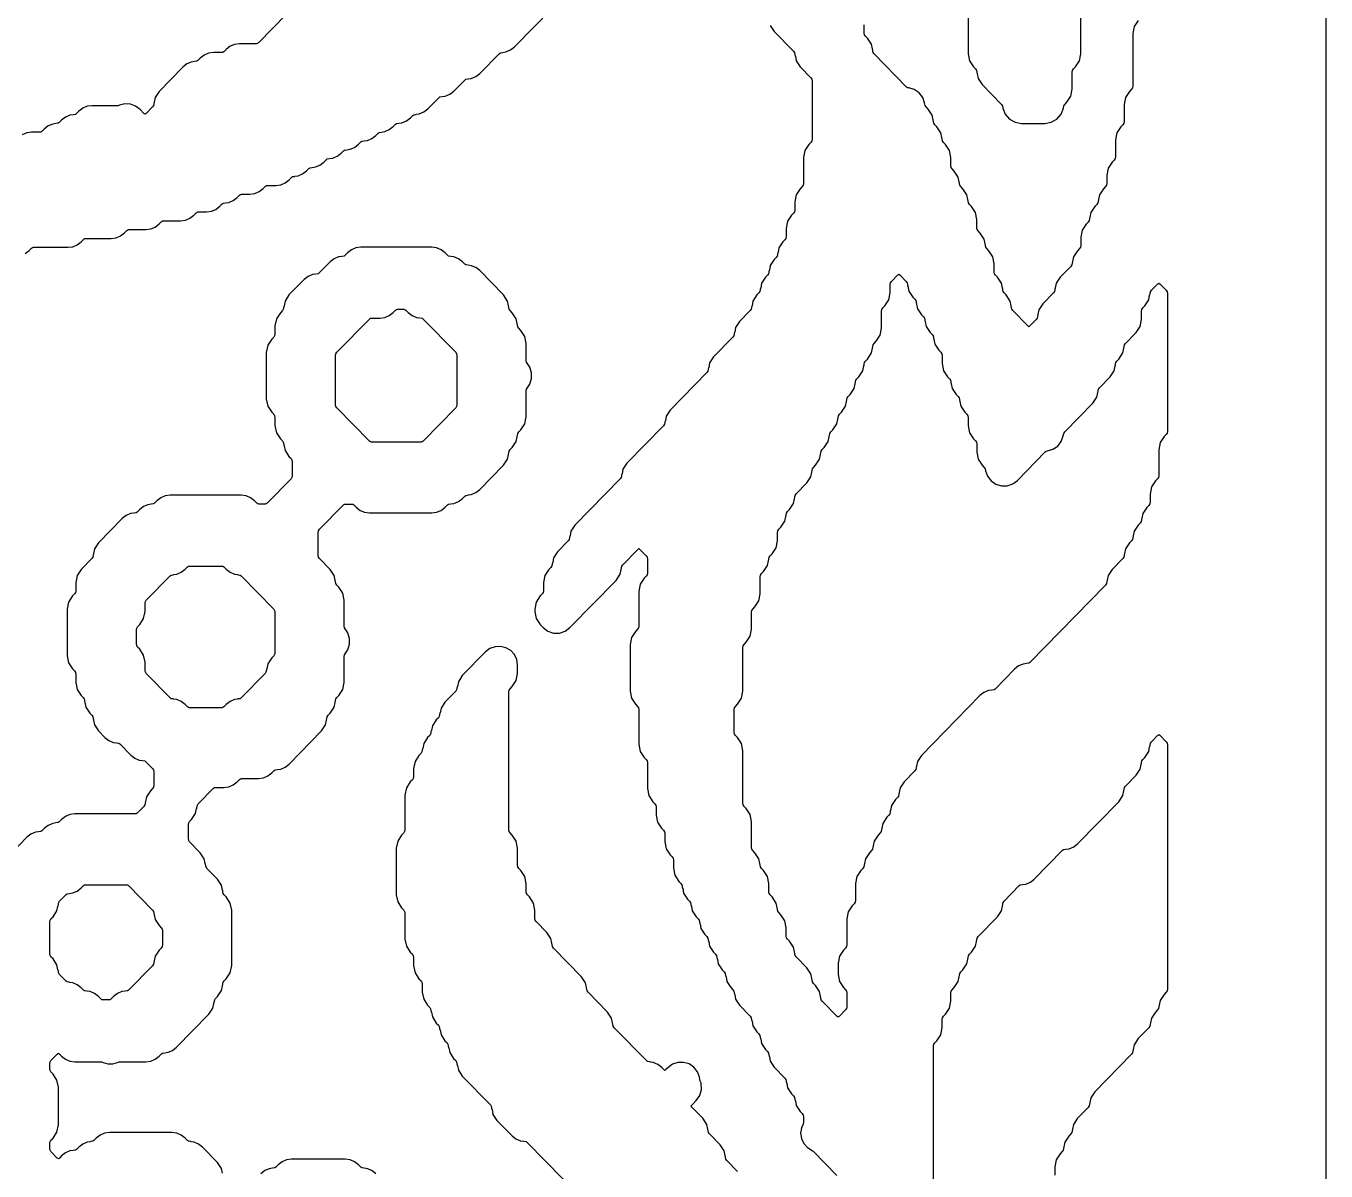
# Model space of a CAD drawing. Header units: millimetres. Extents: x 0 to 63, y 0 to 126.
# Drawn here: x 28.57 to 63.27, y 32.44 to 63 of the extents above; entities that cross this region are included whole.
import ezdxf

# ---------------------------------------------------------------- set-up
doc = ezdxf.new("R2010")
doc.units = ezdxf.units.MM
doc.layers.add('CUT', color=1, linetype='Continuous')

msp = doc.modelspace()

# ---------------------------------------------------------------- linework, layer by layer
at = {"layer": 'CUT'}
for points in [[(50.134, 0), (50.134, 3), (63.2679, 3), (63.2679, 123), (50.134, 123), (50.134, 126), (42.134, 126), (42.134, 123), (21.134, 123), (21.134, 126), (13.134, 126), (13.134, 123), (0, 123), (0, 3), (13.134, 3), (13.134, 0), (21.134, 0), (21.134, 3), (42.134, 3), (42.134, 0)], [(47.8998, 41.9554), (47.7942, 42.1162), (47.7396, 42.172), (47.7144, 42.2103), (47.7056, 42.2553), (47.7056, 43.6568), (47.6686, 43.8457), (47.563, 44.0065), (47.5083, 44.0623), (47.4832, 44.1006), (47.4744, 44.1456), (47.4744, 44.7573), (47.4832, 44.8023), (47.5083, 44.8406), (47.563, 44.8964), (47.6686, 45.0573), (47.7056, 45.2462), (47.7056, 46.4114), (47.7144, 46.4563), (47.7396, 46.4946), (47.7942, 46.5504), (47.8998, 46.7113), (47.9369, 46.9002), (47.9369, 47.3565), (47.9457, 47.4015), (47.9708, 47.4398), (48.0255, 47.4956), (48.1311, 47.6565), (48.1681, 47.8453), (48.1681, 48.3016), (48.1769, 48.3466), (48.2021, 48.3849), (48.2567, 48.4407), (48.3623, 48.6016), (48.3869, 48.7272), (48.39, 48.7266), (48.4082, 48.8192), (48.4333, 48.8575), (48.4879, 48.9133), (48.5936, 49.0742), (48.6306, 49.263), (48.6306, 49.4831), (48.6394, 49.528), (48.6646, 49.5664), (48.7192, 49.6222), (48.8248, 49.783), (48.8494, 49.9086), (48.8525, 49.908), (48.8707, 50.0006), (48.8958, 50.0389), (48.9504, 50.0947), (49.0561, 50.2556), (49.0807, 50.3812), (49.0838, 50.3806), (49.1019, 50.4732), (49.1271, 50.5115), (49.4129, 50.8036), (49.5186, 50.9645), (49.5432, 51.09), (49.5462, 51.0894), (49.5644, 51.1821), (49.5896, 51.2204), (49.6442, 51.2762), (49.7498, 51.437), (49.7744, 51.5626), (49.7775, 51.562), (49.7957, 51.6546), (49.8208, 51.6929), (49.8754, 51.7487), (49.981, 51.9096), (50.0057, 52.0352), (50.0087, 52.0346), (50.0269, 52.1272), (50.0521, 52.1655), (50.1067, 52.2213), (50.2123, 52.3822), (50.2369, 52.5078), (50.24, 52.5072), (50.2581, 52.5998), (50.2833, 52.6381), (50.3379, 52.6939), (50.4435, 52.8548), (50.4682, 52.9803), (50.4712, 52.9797), (50.4894, 53.0724), (50.5145, 53.1107), (50.5692, 53.1665), (50.6748, 53.3273), (50.6994, 53.4529), (50.7025, 53.4523), (50.7206, 53.5449), (50.7458, 53.5832), (50.8004, 53.639), (50.906, 53.7999), (50.9307, 53.9255), (50.9337, 53.9249), (50.9519, 54.0175), (50.977, 54.0558), (51.0317, 54.1116), (51.1373, 54.2725), (51.1619, 54.398), (51.165, 54.3974), (51.1831, 54.4901), (51.2083, 54.5284), (51.2629, 54.5842), (51.3685, 54.7451), (51.4056, 54.9339), (51.4056, 55.3903), (51.4144, 55.4352), (51.4395, 55.4735), (51.4942, 55.5293), (51.5998, 55.6902), (51.6368, 55.8791), (51.6368, 56.0991), (51.6456, 56.1441), (51.6708, 56.1824), (51.8402, 56.3555), (51.8681, 56.3761), (51.896, 56.3555), (52.0653, 56.1824), (52.0905, 56.1441), (52.1086, 56.0515), (52.1117, 56.0521), (52.1363, 55.9265), (52.242, 55.7656), (52.2966, 55.7098), (52.3217, 55.6715), (52.3399, 55.5789), (52.343, 55.5795), (52.3676, 55.4539), (52.4732, 55.2931), (52.5278, 55.2372), (52.553, 55.1989), (52.5711, 55.1063), (52.5742, 55.1069), (52.5988, 54.9814), (52.7045, 54.8205), (52.7591, 54.7647), (52.7842, 54.7264), (52.8024, 54.6337), (52.8055, 54.6343), (52.8301, 54.5088), (52.9357, 54.3479), (52.9903, 54.2921), (53.0155, 54.2538), (53.0243, 54.2088), (53.0243, 53.9888), (53.0613, 53.7999), (53.1669, 53.639), (53.2216, 53.5832), (53.2467, 53.5449), (53.2649, 53.4523), (53.2679, 53.4529), (53.2926, 53.3273), (53.3982, 53.1665), (53.4528, 53.1107), (53.478, 53.0724), (53.4961, 52.9797), (53.4992, 52.9803), (53.5238, 52.8548), (53.6294, 52.6939), (53.6841, 52.6381), (53.7092, 52.5998), (53.718, 52.5548), (53.718, 52.3348), (53.7551, 52.1459), (53.8607, 51.985), (53.9153, 51.9292), (53.9405, 51.8909), (53.9493, 51.8459), (53.9493, 51.6259), (53.9863, 51.437), (54.0919, 51.2762), (54.1466, 51.2204), (54.1717, 51.1821), (54.1826, 51.1264), (54.2355, 50.9811), (54.3302, 50.8588), (54.4577, 50.7714), (54.6059, 50.7271), (54.7604, 50.7302), (54.9067, 50.7804), (55.0306, 50.8729), (55.776, 51.6345), (55.801, 51.654), (55.8324, 51.6582), (55.9809, 51.7023), (56.1089, 51.7897), (56.2039, 51.912), (56.2569, 52.0576), (56.2706, 52.1272), (56.2957, 52.1655), (57.0441, 52.9302), (57.1497, 53.0911), (57.1743, 53.2166), (57.1774, 53.216), (57.1955, 53.3086), (57.2207, 53.3469), (57.5066, 53.639), (57.6122, 53.7999), (57.6368, 53.9255), (57.6399, 53.9249), (57.658, 54.0175), (57.6832, 54.0558), (57.7378, 54.1116), (57.8434, 54.2725), (57.8681, 54.398), (57.8711, 54.3974), (57.8893, 54.4901), (57.9144, 54.5284), (58.2003, 54.8205), (58.3059, 54.9814), (58.343, 55.1702), (58.343, 55.3903), (58.3518, 55.4352), (58.3769, 55.4735), (58.4316, 55.5293), (58.5372, 55.6902), (58.5618, 55.8158), (58.5649, 55.8152), (58.583, 55.9078), (58.6082, 55.9461), (58.7776, 56.1192), (58.8055, 56.1398), (58.8334, 56.1192), (59.0027, 55.9461), (59.0279, 55.9078), (59.0367, 55.8628), (59.0367, 52.1794), (59.0279, 52.1344), (59.0027, 52.0961), (58.9481, 52.0403), (58.8425, 51.8794), (58.8055, 51.6906), (58.8055, 50.9979), (58.7966, 50.953), (58.7715, 50.9147), (58.7169, 50.8588), (58.6112, 50.698), (58.5742, 50.5091), (58.5742, 50.2891), (58.5654, 50.2441), (58.5402, 50.2058), (58.4856, 50.15), (58.38, 49.9891), (58.3554, 49.8636), (58.3523, 49.8642), (58.3341, 49.7715), (58.309, 49.7332), (58.2544, 49.6774), (58.1488, 49.5165), (58.1241, 49.391), (58.1211, 49.3916), (58.1029, 49.299), (58.0777, 49.2606), (58.0231, 49.2048), (57.9175, 49.044), (57.8929, 48.9184), (57.8898, 48.919), (57.8717, 48.8264), (57.8465, 48.7881), (57.5606, 48.496), (57.455, 48.3351), (57.4304, 48.2095), (57.4273, 48.2101), (57.4092, 48.1175), (57.384, 48.0792), (55.36, 46.0111), (55.335, 45.9915), (55.2706, 45.9829), (55.2708, 45.9813), (55.1846, 45.9698), (55.0627, 45.9185), (54.9584, 45.8371), (54.435, 45.3022), (54.41, 45.2827), (54.3456, 45.2741), (54.3458, 45.2725), (54.2597, 45.261), (54.1377, 45.2097), (54.0335, 45.1282), (52.4732, 43.534), (52.3676, 43.3731), (52.343, 43.2475), (52.3399, 43.2481), (52.3217, 43.1555), (52.2966, 43.1172), (52.0107, 42.8251), (51.9051, 42.6642), (51.8805, 42.5387), (51.8774, 42.5393), (51.8592, 42.4466), (51.8341, 42.4083), (51.7795, 42.3525), (51.6738, 42.1916), (51.6492, 42.0661), (51.6462, 42.0667), (51.628, 41.9741), (51.6028, 41.9358), (51.5482, 41.8799), (51.4426, 41.7191), (51.418, 41.5935), (51.4149, 41.5941), (51.3967, 41.5015), (51.3716, 41.4632), (51.317, 41.4074), (51.2114, 41.2465), (51.1867, 41.1209), (51.1837, 41.1215), (51.1655, 41.0289), (51.1403, 40.9906), (51.0857, 40.9348), (50.9801, 40.7739), (50.9555, 40.6484), (50.9524, 40.649), (50.9343, 40.5563), (50.9091, 40.518), (50.8545, 40.4622), (50.7489, 40.3013), (50.7118, 40.1125), (50.7118, 39.6562), (50.703, 39.6112), (50.6779, 39.5729), (50.6232, 39.5171), (50.5176, 39.3562), (50.4806, 39.1674), (50.4806, 38.4747), (50.4718, 38.4298), (50.4466, 38.3915), (50.392, 38.3356), (50.2864, 38.1748), (50.2493, 37.9859), (50.2493, 37.685), (50.2864, 37.4961), (50.392, 37.3352), (50.4466, 37.2794), (50.4718, 37.2411), (50.4806, 37.1962), (50.4806, 36.8207), (50.4718, 36.7757), (50.4466, 36.7374), (50.2772, 36.5644), (50.2493, 36.5437), (50.2214, 36.5644), (49.8208, 36.9737), (49.7957, 37.012), (49.7775, 37.1047), (49.7744, 37.1041), (49.7498, 37.2296), (49.6442, 37.3905), (49.5896, 37.4463), (49.5644, 37.4846), (49.5462, 37.5772), (49.5432, 37.5766), (49.5186, 37.7022), (49.4129, 37.8631), (49.1271, 38.1552), (49.1019, 38.1935), (49.0838, 38.2861), (49.0807, 38.2855), (49.0561, 38.4111), (48.9504, 38.5719), (48.8958, 38.6277), (48.8707, 38.666), (48.8618, 38.711), (48.8618, 38.9311), (48.8248, 39.1199), (48.7192, 39.2808), (48.6646, 39.3366), (48.6394, 39.3749), (48.6213, 39.4675), (48.6182, 39.4669), (48.5936, 39.5925), (48.4879, 39.7534), (48.4333, 39.8092), (48.4082, 39.8475), (48.3994, 39.8924), (48.3994, 40.1125), (48.3623, 40.3013), (48.2567, 40.4622), (48.2021, 40.518), (48.1769, 40.5563), (48.1588, 40.649), (48.1557, 40.6484), (48.1311, 40.7739), (48.0255, 40.9348), (47.9708, 40.9906), (47.9457, 41.0289), (47.9369, 41.0739), (47.9369, 41.7665)], [(37.7638, 55.1983), (37.7952, 55.2025), (38.0142, 55.2025), (38.1454, 55.22), (38.2673, 55.2713), (38.3716, 55.3528), (38.4325, 55.4151), (38.4575, 55.4346), (38.489, 55.4388), (38.6538, 55.4388), (38.6852, 55.4346), (38.7102, 55.4151), (38.7712, 55.3528), (38.8754, 55.2713), (38.9974, 55.22), (39.0836, 55.2085), (39.0833, 55.2069), (39.1477, 55.1983), (39.1727, 55.1788), (40.0405, 54.2921), (40.0657, 54.2538), (40.0745, 54.2088), (40.0745, 52.8882), (40.0657, 52.8433), (40.0405, 52.805), (39.1727, 51.9183), (39.1477, 51.8987), (39.1163, 51.8945), (37.7952, 51.8945), (37.7638, 51.8987), (37.7388, 51.9183), (36.871, 52.805), (36.8458, 52.8433), (36.837, 52.8882), (36.837, 54.2088), (36.8458, 54.2538), (36.871, 54.2921), (37.7388, 55.1788)], [(32.9076, 48.5823), (32.9391, 48.5865), (33.7976, 48.5865), (33.8291, 48.5823), (33.8541, 48.5628), (33.915, 48.5005), (34.0192, 48.419), (34.1412, 48.3677), (34.2274, 48.3562), (34.2272, 48.3546), (34.2915, 48.346), (34.3165, 48.3265), (35.1843, 47.4398), (35.2095, 47.4015), (35.2183, 47.3565), (35.2183, 46.2722), (35.2095, 46.2272), (35.1843, 46.1889), (35.1297, 46.1331), (35.0241, 45.9722), (34.9995, 45.8467), (34.9964, 45.8473), (34.9782, 45.7547), (34.9531, 45.7163), (34.3165, 45.0659), (34.2915, 45.0464), (34.2272, 45.0378), (34.2274, 45.0362), (34.1412, 45.0247), (34.0192, 44.9734), (33.915, 44.8919), (33.8541, 44.8297), (33.8291, 44.8101), (33.7976, 44.8059), (32.9391, 44.8059), (32.9076, 44.8101), (32.8826, 44.8297), (32.8217, 44.8919), (32.7174, 44.9734), (32.5955, 45.0247), (32.5093, 45.0362), (32.5095, 45.0378), (32.4451, 45.0464), (32.4201, 45.0659), (31.7836, 45.7163), (31.7584, 45.7547), (31.7496, 45.7996), (31.7496, 46.0197), (31.7126, 46.2085), (31.6069, 46.3694), (31.5523, 46.4252), (31.5272, 46.4635), (31.5184, 46.5085), (31.5184, 46.8839), (31.5272, 46.9289), (31.5523, 46.9672), (31.6069, 47.023), (31.7126, 47.1839), (31.7496, 47.3727), (31.7496, 47.5928), (31.7584, 47.6378), (31.7836, 47.6761), (32.4201, 48.3265), (32.4451, 48.346), (32.5095, 48.3546), (32.5093, 48.3562), (32.5955, 48.3677), (32.7174, 48.419), (32.8217, 48.5005), (32.8826, 48.5628)], [(29.446, 39.604), (29.4711, 39.6423), (29.6451, 39.8201), (29.6701, 39.8397), (29.7345, 39.8483), (29.7343, 39.8499), (29.8205, 39.8614), (29.9425, 39.9127), (30.0467, 39.9942), (30.1076, 40.0564), (30.1326, 40.076), (30.1641, 40.0802), (31.2539, 40.0802), (31.2853, 40.076), (31.3103, 40.0564), (31.9469, 39.406), (31.972, 39.3677), (31.9902, 39.2751), (31.9933, 39.2757), (32.0179, 39.1501), (32.1235, 38.9893), (32.1781, 38.9334), (32.2033, 38.8951), (32.2121, 38.8502), (32.2121, 38.4747), (32.2033, 38.4298), (32.1781, 38.3915), (32.1235, 38.3356), (32.0179, 38.1748), (31.9933, 38.0492), (31.9902, 38.0498), (31.972, 37.9572), (31.9469, 37.9189), (31.3103, 37.2685), (31.2853, 37.2489), (31.221, 37.2403), (31.2212, 37.2387), (31.135, 37.2272), (31.013, 37.1759), (30.9088, 37.0944), (30.8478, 37.0322), (30.8228, 37.0126), (30.7914, 37.0084), (30.6266, 37.0084), (30.5951, 37.0126), (30.5701, 37.0322), (30.5092, 37.0944), (30.405, 37.1759), (30.283, 37.2272), (30.1968, 37.2387), (30.197, 37.2403), (30.1326, 37.2489), (30.1076, 37.2685), (30.0467, 37.3307), (29.9425, 37.4122), (29.8205, 37.4635), (29.7343, 37.475), (29.7345, 37.4766), (29.6701, 37.4852), (29.6451, 37.5048), (29.4711, 37.6826), (29.446, 37.7209), (29.4278, 37.8135), (29.4247, 37.8129), (29.4001, 37.9385), (29.2945, 38.0994), (29.2399, 38.1552), (29.2147, 38.1935), (29.2059, 38.2384), (29.2059, 39.0865), (29.2147, 39.1314), (29.2399, 39.1697), (29.2945, 39.2255), (29.4001, 39.3864), (29.4247, 39.512), (29.4278, 39.5114)]]:
    msp.add_lwpolyline(points, close=True, dxfattribs=at)
for points in [[(28.555, 56.9253), (28.6592, 57.0068), (28.7202, 57.0691), (28.7452, 57.0886), (28.7766, 57.0928), (29.6894, 57.0928), (29.8205, 57.1103), (29.9425, 57.1616), (30.0467, 57.2431), (30.1076, 57.3054), (30.1326, 57.3249), (30.1641, 57.3291), (30.8456, 57.3291), (30.9767, 57.3466), (31.0987, 57.3979), (31.2029, 57.4794), (31.2639, 57.5417), (31.2889, 57.5612), (31.3203, 57.5654), (31.7706, 57.5654), (31.9017, 57.5829), (32.0237, 57.6342), (32.1279, 57.7157), (32.1889, 57.7779), (32.2139, 57.7975), (32.2453, 57.8017), (32.6956, 57.8017), (32.8267, 57.8192), (32.9487, 57.8705), (33.0529, 57.952), (33.1138, 58.0142), (33.1388, 58.0338), (33.1703, 58.038), (33.3893, 58.038), (33.5204, 58.0555), (33.6424, 58.1068), (33.7466, 58.1883), (33.8076, 58.2505), (33.8326, 58.2701), (33.897, 58.2787), (33.8968, 58.2803), (33.9829, 58.2918), (34.1049, 58.3431), (34.2091, 58.4245), (34.2701, 58.4868), (34.2951, 58.5063), (34.3265, 58.5105), (34.5455, 58.5105), (34.6767, 58.5281), (34.7986, 58.5793), (34.9029, 58.6608), (34.9638, 58.7231), (34.9888, 58.7426), (35.0203, 58.7468), (35.2393, 58.7468), (35.3704, 58.7643), (35.4924, 58.8156), (35.5966, 58.8971), (35.6576, 58.9594), (35.6826, 58.9789), (35.7469, 58.9875), (35.7467, 58.9891), (35.8329, 59.0006), (35.9549, 59.0519), (36.0591, 59.1334), (36.12, 59.1957), (36.1451, 59.2152), (36.2094, 59.2238), (36.2092, 59.2254), (36.2954, 59.2369), (36.4174, 59.2882), (36.5216, 59.3697), (36.5825, 59.432), (36.6075, 59.4515), (36.6719, 59.4601), (36.6717, 59.4617), (36.7579, 59.4732), (36.8799, 59.5245), (36.9841, 59.606), (37.045, 59.6682), (37.07, 59.6878), (37.1344, 59.6964), (37.1342, 59.698), (37.2204, 59.7095), (37.3424, 59.7608), (37.4466, 59.8423), (37.5075, 59.9045), (37.5325, 59.9241), (37.5969, 59.9327), (37.5967, 59.9343), (37.6829, 59.9458), (37.8048, 59.9971), (37.9091, 60.0785), (37.97, 60.1408), (37.995, 60.1604), (38.0594, 60.169), (38.0592, 60.1706), (38.1454, 60.1821), (38.2673, 60.2334), (38.3716, 60.3148), (38.4325, 60.3771), (38.4575, 60.3966), (38.5219, 60.4052), (38.5217, 60.4068), (38.6079, 60.4183), (38.7298, 60.4696), (38.8341, 60.5511), (38.895, 60.6134), (38.92, 60.6329), (38.9844, 60.6415), (38.9842, 60.6431), (39.0704, 60.6546), (39.1923, 60.7059), (39.2966, 60.7874), (39.5887, 61.086), (39.6137, 61.1055), (39.6781, 61.1141), (39.6779, 61.1157), (39.7641, 61.1272), (39.8861, 61.1785), (39.9903, 61.26), (40.2825, 61.5585), (40.3075, 61.5781), (40.3719, 61.5867), (40.3717, 61.5883), (40.4578, 61.5998), (40.5798, 61.6511), (40.684, 61.7326), (41.2075, 62.2674), (41.2325, 62.2869), (41.2969, 62.2955), (41.2966, 62.2971), (41.3828, 62.3086), (41.5048, 62.3599), (41.609, 62.4414), (44.5568, 65.4534)], [(53.718, 63.5049), (53.718, 62.2588), (53.7551, 62.07), (53.8607, 61.9091), (53.9153, 61.8533), (53.9405, 61.815), (53.9586, 61.7223), (53.9617, 61.7229), (53.9863, 61.5974), (54.0919, 61.4365), (54.609, 60.9081), (54.6342, 60.8698), (54.647, 60.8046), (54.7083, 60.6447), (54.8199, 60.5148), (54.9689, 60.4302), (55.1376, 60.4008), (55.7671, 60.4008), (55.9359, 60.4302), (56.0848, 60.5148), (56.1965, 60.6447), (56.2578, 60.8046), (56.2706, 60.8698), (56.2957, 60.9081), (56.3503, 60.9639), (56.456, 61.1248), (56.493, 61.3137), (56.493, 61.77), (56.5018, 61.815), (56.527, 61.8533), (56.5816, 61.9091), (56.6872, 62.07), (56.7242, 62.2588), (56.7242, 63.7412)], [(35.5337, 63.3223), (34.779, 62.5512), (34.754, 62.5316), (34.7226, 62.5274), (34.2723, 62.5274), (34.1412, 62.5099), (34.0192, 62.4586), (33.915, 62.3771), (33.8541, 62.3149), (33.8291, 62.2953), (33.7976, 62.2911), (33.5786, 62.2911), (33.4475, 62.2736), (33.3255, 62.2223), (33.2213, 62.1409), (33.1603, 62.0786), (33.1353, 62.0591), (33.0709, 62.0505), (33.0711, 62.0489), (32.985, 62.0373), (32.863, 61.9861), (32.7588, 61.9046), (32.1235, 61.2555), (32.0179, 61.0946), (31.9933, 60.969), (31.9902, 60.9696), (31.972, 60.877), (31.9469, 60.8387), (31.7775, 60.6656), (31.7496, 60.645), (31.7217, 60.6656), (31.618, 60.7716), (31.4993, 60.8613), (31.3595, 60.912), (31.211, 60.9194), (31.0668, 60.8828), (31.0547, 60.8777), (31.0226, 60.8734), (30.3411, 60.8734), (30.21, 60.8559), (30.088, 60.8046), (29.9838, 60.7231), (29.9229, 60.6609), (29.8979, 60.6413), (29.8335, 60.6327), (29.8337, 60.6311), (29.7475, 60.6196), (29.6255, 60.5683), (29.5213, 60.4869), (29.4604, 60.4246), (29.4354, 60.405), (29.371, 60.3964), (29.3712, 60.3948), (29.285, 60.3833), (29.1631, 60.332), (29.0588, 60.2506), (28.9979, 60.1883), (28.9729, 60.1688), (28.9414, 60.1646), (28.7224, 60.1646), (28.5913, 60.1471), (28.4693, 60.0958)], [(58.2544, 63.1458), (58.1488, 62.9849), (58.1117, 62.796), (58.1117, 61.3946), (58.1029, 61.3496), (58.0777, 61.3113), (58.0231, 61.2555), (57.9175, 61.0946), (57.8805, 60.9057), (57.8805, 60.4494), (57.8717, 60.4044), (57.8465, 60.3661), (57.7919, 60.3103), (57.6863, 60.1494), (57.6492, 59.9606), (57.6492, 59.5043), (57.6404, 59.4593), (57.6153, 59.421), (57.5606, 59.3652), (57.455, 59.2043), (57.418, 59.0155), (57.418, 58.7954), (57.4092, 58.7504), (57.384, 58.7121), (57.3294, 58.6563), (57.2238, 58.4954), (57.1991, 58.3699), (57.1961, 58.3705), (57.1779, 58.2779), (57.1528, 58.2396), (57.0981, 58.1837), (56.9925, 58.0229), (56.9679, 57.8973), (56.9648, 57.8979), (56.9467, 57.8053), (56.9215, 57.767), (56.8669, 57.7112), (56.7613, 57.5503), (56.7242, 57.3614), (56.7242, 57.1414), (56.7154, 57.0964), (56.6903, 57.0581), (56.6356, 57.0023), (56.53, 56.8414), (56.5054, 56.7159), (56.5023, 56.7165), (56.4842, 56.6239), (56.459, 56.5855), (56.1732, 56.2934), (56.0675, 56.1326), (56.0429, 56.007), (56.0398, 56.0076), (56.0217, 55.915), (55.9965, 55.8767), (55.7107, 55.5846), (55.605, 55.4237), (55.5804, 55.2982), (55.5773, 55.2988), (55.5592, 55.2061), (55.534, 55.1678), (55.3647, 54.9948), (55.3368, 54.9741), (55.3089, 54.9948), (54.9082, 55.4041), (54.8831, 55.4424), (54.8649, 55.535), (54.8619, 55.5344), (54.8372, 55.66), (54.7316, 55.8209), (54.677, 55.8767), (54.6518, 55.915), (54.6337, 56.0076), (54.6306, 56.007), (54.606, 56.1326), (54.5004, 56.2934), (54.4457, 56.3493), (54.4206, 56.3876), (54.4118, 56.4325), (54.4118, 56.6526), (54.3747, 56.8414), (54.2691, 57.0023), (54.2145, 57.0581), (54.1893, 57.0964), (54.1712, 57.1891), (54.1681, 57.1884), (54.1435, 57.314), (54.0379, 57.4749), (53.9832, 57.5307), (53.9581, 57.569), (53.9493, 57.614), (53.9493, 57.834), (53.9122, 58.0229), (53.8066, 58.1837), (53.752, 58.2396), (53.7268, 58.2779), (53.7087, 58.3705), (53.7056, 58.3699), (53.681, 58.4954), (53.5754, 58.6563), (53.5208, 58.7121), (53.4956, 58.7504), (53.4774, 58.8431), (53.4744, 58.8425), (53.4497, 58.968), (53.3441, 59.1289), (53.2895, 59.1847), (53.2644, 59.223), (53.2555, 59.268), (53.2555, 59.488), (53.2185, 59.6769), (53.1129, 59.8377), (53.0583, 59.8936), (53.0331, 59.9319), (53.0149, 60.0245), (53.0119, 60.0239), (52.9873, 60.1494), (52.8816, 60.3103), (52.827, 60.3661), (52.8019, 60.4044), (52.7837, 60.4971), (52.7806, 60.4965), (52.756, 60.622), (52.6504, 60.7829), (52.5958, 60.8387), (52.5706, 60.877), (52.557, 60.9466), (52.504, 61.0922), (52.4089, 61.2146), (52.281, 61.302), (52.1325, 61.346), (52.1011, 61.3502), (52.0761, 61.3697), (51.2083, 62.2564), (51.1831, 62.2947), (51.165, 62.3874), (51.1619, 62.3868), (51.1373, 62.5123), (51.0317, 62.6732), (50.977, 62.729), (50.9519, 62.7673), (50.9431, 62.8123), (50.9431, 63.0323)], [(48.4364, 63.0151), (48.542, 62.8542), (49.0591, 62.3258), (49.0843, 62.2875), (49.1024, 62.1949), (49.1055, 62.1955), (49.1301, 62.07), (49.2358, 61.9091), (49.5216, 61.617), (49.5468, 61.5787), (49.5556, 61.5337), (49.5556, 59.9768), (49.5468, 59.9319), (49.5216, 59.8936), (49.467, 59.8377), (49.3614, 59.6769), (49.3243, 59.488), (49.3243, 58.7954), (49.3155, 58.7504), (49.2904, 58.7121), (49.2358, 58.6563), (49.1301, 58.4954), (49.0931, 58.3066), (49.0931, 58.0865), (49.0843, 58.0416), (49.0591, 58.0033), (49.0045, 57.9475), (48.8989, 57.7866), (48.8618, 57.5977), (48.8618, 57.3777), (48.853, 57.3327), (48.8279, 57.2944), (48.7733, 57.2386), (48.6676, 57.0777), (48.643, 56.9522), (48.6399, 56.9528), (48.6218, 56.8601), (48.5966, 56.8218), (48.542, 56.766), (48.4364, 56.6051), (48.4118, 56.4796), (48.4087, 56.4802), (48.3905, 56.3876), (48.3654, 56.3493), (48.3108, 56.2934), (48.2051, 56.1326), (48.1805, 56.007), (48.1775, 56.0076), (48.1593, 55.915), (48.1341, 55.8767), (48.0795, 55.8209), (47.9739, 55.66), (47.9493, 55.5344), (47.9462, 55.535), (47.928, 55.4424), (47.9029, 55.4041), (47.617, 55.112), (47.5114, 54.9511), (47.4868, 54.8256), (47.4837, 54.8262), (47.4656, 54.7336), (47.4404, 54.6952), (46.9233, 54.1669), (46.8177, 54.006), (46.793, 53.8804), (46.79, 53.881), (46.7718, 53.7884), (46.7467, 53.7501), (45.7671, 52.7491), (45.6614, 52.5883), (45.6368, 52.4627), (45.6337, 52.4633), (45.6156, 52.3707), (45.5904, 52.3324), (44.6108, 51.3314), (44.5052, 51.1705), (44.4806, 51.045), (44.4775, 51.0456), (44.4593, 50.953), (44.4342, 50.9147), (43.2233, 49.6774), (43.1177, 49.5165), (43.0931, 49.391), (43.09, 49.3916), (43.0719, 49.299), (43.0467, 49.2606), (42.7608, 48.9686), (42.6552, 48.8077), (42.6306, 48.6821), (42.6275, 48.6827), (42.6094, 48.5901), (42.5842, 48.5518), (42.5296, 48.496), (42.424, 48.3351), (42.3869, 48.1463), (42.3869, 47.9262), (42.3781, 47.8812), (42.353, 47.8429), (42.2984, 47.7871), (42.1927, 47.6262), (42.1557, 47.4374), (42.1557, 47.3727), (42.1927, 47.1839), (42.2984, 47.023), (42.3765, 46.9432), (42.5039, 46.8489), (42.6545, 46.7992), (42.8131, 46.7992), (42.9637, 46.8489), (43.0912, 46.9432), (44.3255, 48.2044), (44.4311, 48.3653), (44.4558, 48.4909), (44.4588, 48.4903), (44.477, 48.5829), (44.5021, 48.6212), (44.9028, 49.0306), (44.9307, 49.0512), (44.9586, 49.0306), (45.1279, 48.8575), (45.1531, 48.8192), (45.1619, 48.7742), (45.1619, 48.3988), (45.1531, 48.3538), (45.1279, 48.3155), (45.0733, 48.2597), (44.9677, 48.0988), (44.9307, 47.91), (44.9307, 46.9811), (44.9218, 46.9361), (44.8967, 46.8978), (44.8421, 46.842), (44.7364, 46.6811), (44.6994, 46.4922), (44.6994, 45.2462), (44.7364, 45.0573), (44.8421, 44.8964), (44.8967, 44.8406), (44.9218, 44.8023), (44.9307, 44.7573), (44.9307, 43.8284), (44.9677, 43.6396), (45.0733, 43.4787), (45.1279, 43.4229), (45.1531, 43.3846), (45.1619, 43.3396), (45.1619, 42.647), (45.1989, 42.4581), (45.3046, 42.2973), (45.3592, 42.2415), (45.3843, 42.2032), (45.3932, 42.1582), (45.3932, 41.9381), (45.4302, 41.7493), (45.5358, 41.5884), (45.5904, 41.5326), (45.6156, 41.4943), (45.6244, 41.4493), (45.6244, 41.2293), (45.6614, 41.0404), (45.7671, 40.8796), (45.8217, 40.8237), (45.8468, 40.7854), (45.8556, 40.7405), (45.8556, 40.5204), (45.8927, 40.3316), (45.9983, 40.1707), (46.0529, 40.1149), (46.0781, 40.0766), (46.0962, 39.9839), (46.0993, 39.9845), (46.1239, 39.859), (46.2295, 39.6981), (46.2842, 39.6423), (46.3093, 39.604), (46.3275, 39.5114), (46.3305, 39.512), (46.3552, 39.3864), (46.4608, 39.2255), (46.5154, 39.1697), (46.5406, 39.1314), (46.5587, 39.0388), (46.5618, 39.0394), (46.5864, 38.9138), (46.692, 38.753), (46.7467, 38.6972), (46.7718, 38.6588), (46.79, 38.5662), (46.793, 38.5668), (46.8177, 38.4413), (46.9233, 38.2804), (46.9779, 38.2246), (47.0031, 38.1863), (47.0212, 38.0937), (47.0243, 38.0943), (47.0489, 37.9687), (47.1545, 37.8078), (47.2092, 37.752), (47.2343, 37.7137), (47.2525, 37.6211), (47.2555, 37.6217), (47.2802, 37.4961), (47.3858, 37.3352), (47.4404, 37.2794), (47.4656, 37.2411), (47.4837, 37.1485), (47.4868, 37.1491), (47.5114, 37.0235), (47.617, 36.8627), (47.9029, 36.5706), (47.928, 36.5323), (47.9462, 36.4396), (47.9493, 36.4402), (47.9739, 36.3147), (48.0795, 36.1538), (48.1341, 36.098), (48.1593, 36.0597), (48.1775, 35.9671), (48.1805, 35.9677), (48.2051, 35.8421), (48.3108, 35.6812), (48.3654, 35.6254), (48.3905, 35.5871), (48.4087, 35.4945), (48.4118, 35.4951), (48.4364, 35.3695), (48.542, 35.2087), (48.8279, 34.9166), (48.853, 34.8783), (48.8712, 34.7856), (48.8743, 34.7862), (48.8989, 34.6607), (49.0045, 34.4998), (49.0591, 34.444), (49.0843, 34.4057), (49.1024, 34.3131), (49.1055, 34.3137), (49.1301, 34.1881), (49.2358, 34.0272), (49.2904, 33.9714), (49.3155, 33.9331), (49.3243, 33.8881), (49.3243, 33.749), (49.3128, 33.6901), (49.2669, 33.5914), (49.2462, 33.4472), (49.268, 33.3032), (49.3303, 33.1716), (49.4278, 33.0635), (49.5524, 32.9881), (49.5533, 32.9877), (49.5788, 32.9678), (50.2154, 32.3174)], [(33.8184, 32.3783), (33.7938, 32.5039), (33.6882, 32.6648), (33.2842, 33.0776), (33.1799, 33.1591), (33.058, 33.2103), (32.9718, 33.2218), (32.972, 33.2235), (32.9076, 33.232), (32.8826, 33.2516), (32.8217, 33.3139), (32.7174, 33.3953), (32.5955, 33.4466), (32.4643, 33.4641), (30.8036, 33.4641), (30.6725, 33.4466), (30.5505, 33.3953), (30.4463, 33.3139), (30.3854, 33.2516), (30.3604, 33.232), (30.296, 33.2235), (30.2962, 33.2218), (30.21, 33.2103), (30.088, 33.1591), (29.9838, 33.0776), (29.9229, 33.0153), (29.8979, 32.9958), (29.8335, 32.9872), (29.8337, 32.9856), (29.7475, 32.9741), (29.6255, 32.9228), (29.5213, 32.8413), (29.465, 32.7838), (29.4371, 32.7631), (29.4092, 32.7838), (29.2399, 32.9569), (29.2147, 32.9952), (29.2059, 33.0401), (29.2059, 33.1793), (29.2147, 33.2243), (29.2399, 33.2626), (29.2945, 33.3184), (29.4001, 33.4792), (29.4371, 33.6681), (29.4371, 34.6779), (29.4001, 34.8667), (29.2945, 35.0276), (29.2399, 35.0834), (29.2147, 35.1217), (29.2059, 35.1667), (29.2059, 35.3059), (29.2147, 35.3508), (29.2399, 35.3891), (29.4092, 35.5622), (29.4371, 35.5828), (29.465, 35.5622), (29.5213, 35.5047), (29.6255, 35.4232), (29.7475, 35.3719), (29.8786, 35.3544), (30.5601, 35.3544), (30.5922, 35.3502), (30.6308, 35.3339), (30.7585, 35.2992), (30.8908, 35.2992), (31.0184, 35.3339), (31.057, 35.3502), (31.0891, 35.3544), (31.7706, 35.3544), (31.9017, 35.3719), (32.0237, 35.4232), (32.1279, 35.5047), (32.1889, 35.567), (32.2139, 35.5865), (32.2782, 35.5951), (32.278, 35.5967), (32.3642, 35.6082), (32.4862, 35.6595), (32.5904, 35.741), (33.4569, 36.6264), (33.5625, 36.7873), (33.5872, 36.9128), (33.5902, 36.9122), (33.6084, 37.0048), (33.6335, 37.0431), (33.6882, 37.099), (33.7938, 37.2598), (33.8184, 37.3854), (33.8215, 37.3848), (33.8396, 37.4774), (33.8648, 37.5157), (33.9194, 37.5715), (34.025, 37.7324), (34.0621, 37.9213), (34.0621, 39.4036), (34.025, 39.5925), (33.9194, 39.7534), (33.8648, 39.8092), (33.8396, 39.8475), (33.8215, 39.9401), (33.8184, 39.9395), (33.7938, 40.0651), (33.6882, 40.2259), (33.4023, 40.518), (33.3771, 40.5563), (33.359, 40.649), (33.3559, 40.6484), (33.3313, 40.7739), (33.2257, 40.9348), (32.9398, 41.2269), (32.9146, 41.2652), (32.9058, 41.3102), (32.9058, 41.6856), (32.9146, 41.7306), (32.9398, 41.7689), (32.9944, 41.8247), (33.1, 41.9856), (33.1247, 42.1111), (33.1277, 42.1105), (33.1459, 42.2032), (33.171, 42.2415), (33.5763, 42.6556), (33.6013, 42.6751), (33.6328, 42.6793), (33.8518, 42.6793), (33.9829, 42.6968), (34.1049, 42.7481), (34.2091, 42.8296), (34.2701, 42.8919), (34.2951, 42.9114), (34.3265, 42.9156), (34.7768, 42.9156), (34.9079, 42.9331), (35.0299, 42.9844), (35.1341, 43.0659), (35.1951, 43.1282), (35.2201, 43.1477), (35.2845, 43.1563), (35.2842, 43.1579), (35.3704, 43.1694), (35.4924, 43.2207), (35.5966, 43.3022), (36.4631, 44.1876), (36.5687, 44.3484), (36.5934, 44.474), (36.5964, 44.4734), (36.6146, 44.566), (36.6397, 44.6043), (36.6944, 44.6601), (36.8, 44.821), (36.8246, 44.9466), (36.8277, 44.946), (36.8458, 45.0386), (36.871, 45.0769), (36.9256, 45.1327), (37.0312, 45.2936), (37.0683, 45.4824), (37.0683, 46.1751), (37.0771, 46.22), (37.1289, 46.2989), (37.125, 46.3015), (37.1625, 46.354), (37.2095, 46.5009), (37.2095, 46.6552), (37.1625, 46.8022), (37.125, 46.8547), (37.1289, 46.8572), (37.0771, 46.9361), (37.0683, 46.9811), (37.0683, 47.6737), (37.0312, 47.8625), (36.9256, 48.0234), (36.871, 48.0792), (36.8458, 48.1175), (36.8277, 48.2101), (36.8246, 48.2095), (36.8, 48.3351), (36.6944, 48.496), (36.4085, 48.7881), (36.3833, 48.8264), (36.3745, 48.8714), (36.3745, 49.4831), (36.3833, 49.528), (36.4085, 49.5664), (37.045, 50.2168), (37.07, 50.2363), (37.1015, 50.2405), (37.2663, 50.2405), (37.2978, 50.2363), (37.3228, 50.2168), (37.3837, 50.1545), (37.4879, 50.073), (37.6099, 50.0217), (37.741, 50.0042), (39.4017, 50.0042), (39.5329, 50.0217), (39.6548, 50.073), (39.7591, 50.1545), (39.82, 50.2168), (39.845, 50.2363), (39.9094, 50.2449), (39.9092, 50.2465), (39.9954, 50.258), (40.1173, 50.3093), (40.2216, 50.3908), (40.2825, 50.453), (40.3075, 50.4726), (40.3719, 50.4812), (40.3717, 50.4828), (40.4578, 50.4943), (40.5798, 50.5456), (40.684, 50.6271), (41.3193, 51.2762), (41.4249, 51.437), (41.4495, 51.5626), (41.4526, 51.562), (41.4708, 51.6546), (41.4959, 51.6929), (41.5505, 51.7487), (41.6562, 51.9096), (41.6808, 52.0352), (41.6839, 52.0346), (41.702, 52.1272), (41.7272, 52.1655), (41.7818, 52.2213), (41.8874, 52.3822), (41.9245, 52.571), (41.9245, 53.2637), (41.9333, 53.3086), (41.9851, 53.3875), (41.9812, 53.3901), (42.0187, 53.4426), (42.0657, 53.5895), (42.0657, 53.7438), (42.0187, 53.8908), (41.9812, 53.9433), (41.9851, 53.9458), (41.9333, 54.0247), (41.9245, 54.0697), (41.9245, 54.526), (41.8874, 54.7149), (41.7818, 54.8757), (41.7272, 54.9315), (41.702, 54.9698), (41.6839, 55.0625), (41.6808, 55.0619), (41.6562, 55.1874), (41.5505, 55.3483), (41.4959, 55.4041), (41.4708, 55.4424), (41.4526, 55.535), (41.4495, 55.5344), (41.4249, 55.66), (41.3193, 55.8209), (40.684, 56.47), (40.5798, 56.5515), (40.4578, 56.6027), (40.3717, 56.6143), (40.3719, 56.6159), (40.3075, 56.6245), (40.2825, 56.644), (40.2216, 56.7063), (40.1173, 56.7877), (39.9954, 56.839), (39.9092, 56.8505), (39.9094, 56.8521), (39.845, 56.8607), (39.82, 56.8803), (39.7591, 56.9425), (39.6548, 57.024), (39.5329, 57.0753), (39.4017, 57.0928), (37.5098, 57.0928), (37.3786, 57.0753), (37.2567, 57.024), (37.1524, 56.9425), (37.0915, 56.8803), (37.0665, 56.8607), (37.0021, 56.8521), (37.0023, 56.8505), (36.9162, 56.839), (36.7942, 56.7877), (36.69, 56.7063), (36.3978, 56.4077), (36.3728, 56.3882), (36.3084, 56.3796), (36.3086, 56.378), (36.2224, 56.3665), (36.1005, 56.3152), (35.9962, 56.2337), (35.5922, 55.8209), (35.4866, 55.66), (35.462, 55.5344), (35.4589, 55.535), (35.4407, 55.4424), (35.4156, 55.4041), (35.361, 55.3483), (35.2553, 55.1874), (35.2183, 54.9986), (35.2183, 54.7785), (35.2095, 54.7336), (35.1843, 54.6952), (35.1297, 54.6394), (35.0241, 54.4786), (34.9871, 54.2897), (34.9871, 53.0436), (35.0241, 52.8548), (35.1297, 52.6939), (35.1843, 52.6381), (35.2095, 52.5998), (35.2183, 52.5548), (35.2183, 52.3348), (35.2553, 52.1459), (35.361, 51.985), (35.4156, 51.9292), (35.4407, 51.8909), (35.4589, 51.7983), (35.462, 51.7989), (35.4866, 51.6733), (35.5922, 51.5125), (35.6468, 51.4567), (35.672, 51.4183), (35.6808, 51.3734), (35.6808, 50.9979), (35.672, 50.953), (35.6468, 50.9147), (35.0103, 50.2643), (34.9853, 50.2447), (34.9538, 50.2405), (34.789, 50.2405), (34.7576, 50.2447), (34.7326, 50.2643), (34.6716, 50.3265), (34.5674, 50.408), (34.4454, 50.4593), (34.3143, 50.4768), (32.4224, 50.4768), (32.2912, 50.4593), (32.1693, 50.408), (32.065, 50.3265), (32.0041, 50.2643), (31.9791, 50.2447), (31.9147, 50.2361), (31.9149, 50.2345), (31.8287, 50.223), (31.7068, 50.1717), (31.6025, 50.0902), (31.5416, 50.028), (31.5166, 50.0084), (31.4522, 49.9998), (31.4524, 49.9982), (31.3662, 49.9867), (31.2443, 49.9354), (31.14, 49.8539), (30.5048, 49.2048), (30.3992, 49.044), (30.3745, 48.9184), (30.3715, 48.919), (30.3533, 48.8264), (30.3281, 48.7881), (30.0423, 48.496), (29.9367, 48.3351), (29.8996, 48.1463), (29.8996, 47.9262), (29.8908, 47.8812), (29.8657, 47.8429), (29.811, 47.7871), (29.7054, 47.6262), (29.6684, 47.4374), (29.6684, 46.1913), (29.7054, 46.0024), (29.811, 45.8416), (29.8657, 45.7858), (29.8908, 45.7475), (29.8996, 45.7025), (29.8996, 45.4824), (29.9367, 45.2936), (30.0423, 45.1327), (30.0969, 45.0769), (30.1221, 45.0386), (30.1402, 44.946), (30.1433, 44.9466), (30.1679, 44.821), (30.2735, 44.6601), (30.3281, 44.6043), (30.3533, 44.566), (30.3715, 44.4734), (30.3745, 44.474), (30.3992, 44.3484), (30.5048, 44.1876), (30.6775, 44.011), (30.7818, 43.9296), (30.9037, 43.8783), (30.9899, 43.8668), (30.9897, 43.8652), (31.0541, 43.8566), (31.0791, 43.837), (31.3713, 43.5385), (31.4755, 43.457), (31.5975, 43.4057), (31.6837, 43.3942), (31.6834, 43.3926), (31.7478, 43.384), (31.7728, 43.3644), (31.9469, 43.1866), (31.972, 43.1483), (31.9808, 43.1033), (31.9808, 42.7279), (31.972, 42.6829), (31.9469, 42.6446), (31.8923, 42.5888), (31.7866, 42.4279), (31.762, 42.3024), (31.7589, 42.303), (31.7408, 42.2103), (31.7156, 42.172), (31.5416, 41.9942), (31.5166, 41.9747), (31.4851, 41.9705), (29.8786, 41.9705), (29.7475, 41.953), (29.6255, 41.9017), (29.5213, 41.8202), (29.4604, 41.7579), (29.4354, 41.7384), (29.371, 41.7298), (29.3712, 41.7282), (29.285, 41.7167), (29.1631, 41.6654), (29.0588, 41.5839), (28.9979, 41.5216), (28.9729, 41.5021), (28.9085, 41.4935), (28.9087, 41.4919), (28.8225, 41.4804), (28.7006, 41.4291), (28.5963, 41.3476), (28.1923, 40.9348)], [(47.563, 32.4285), (47.2771, 32.7206), (47.2519, 32.7589), (47.2338, 32.8515), (47.2307, 32.8509), (47.2061, 32.9765), (47.1005, 33.1373), (46.8146, 33.4294), (46.7894, 33.4677), (46.7713, 33.5604), (46.7682, 33.5598), (46.7436, 33.6853), (46.638, 33.8462), (46.3453, 34.1453), (46.3255, 34.173), (46.3453, 34.2007), (46.4602, 34.3182), (46.5562, 34.4569), (46.6006, 34.6196), (46.5883, 34.7878), (46.5684, 34.8334), (46.5473, 34.9412), (46.4944, 35.0865), (46.3997, 35.2087), (46.2722, 35.2961), (46.124, 35.3404), (45.9695, 35.3373), (45.8232, 35.2871), (45.6993, 35.1947), (45.6523, 35.1467), (45.6244, 35.126), (45.5965, 35.1467), (45.5402, 35.2042), (45.436, 35.2856), (45.314, 35.3369), (45.2278, 35.3484), (45.2281, 35.35), (45.1637, 35.3586), (45.1387, 35.3782), (44.2709, 36.2649), (44.2457, 36.3032), (44.2276, 36.3958), (44.2245, 36.3952), (44.1999, 36.5208), (44.0943, 36.6816), (43.5771, 37.21), (43.552, 37.2483), (43.5338, 37.3409), (43.5308, 37.3403), (43.5061, 37.4659), (43.4005, 37.6268), (42.6522, 38.3915), (42.627, 38.4298), (42.6088, 38.5224), (42.6058, 38.5218), (42.5812, 38.6473), (42.4755, 38.8082), (42.1897, 39.1003), (42.1645, 39.1386), (42.1557, 39.1836), (42.1557, 39.4036), (42.1187, 39.5925), (42.013, 39.7534), (41.9584, 39.8092), (41.9333, 39.8475), (41.9245, 39.8924), (41.9245, 40.1125), (41.8874, 40.3013), (41.7818, 40.4622), (41.7272, 40.518), (41.702, 40.5563), (41.6932, 40.6013), (41.6932, 41.0576), (41.6562, 41.2465), (41.5505, 41.4074), (41.4959, 41.4632), (41.4708, 41.5015), (41.462, 41.5465), (41.462, 45.2299), (41.4708, 45.2749), (41.4959, 45.3132), (41.5505, 45.369), (41.6562, 45.5299), (41.6932, 45.7187), (41.6932, 45.943), (41.6715, 46.0888), (41.6082, 46.2219), (41.5088, 46.3308), (41.3821, 46.406), (41.2389, 46.4409), (41.0917, 46.4326), (40.9534, 46.3817), (40.8359, 46.2927), (40.2171, 45.6605), (40.1115, 45.4997), (40.0869, 45.3741), (40.0838, 45.3747), (40.0657, 45.2821), (40.0405, 45.2438), (39.7546, 44.9517), (39.649, 44.7908), (39.6244, 44.6652), (39.6213, 44.6658), (39.6032, 44.5732), (39.578, 44.5349), (39.5234, 44.4791), (39.4178, 44.3182), (39.3931, 44.1927), (39.3901, 44.1933), (39.3719, 44.1006), (39.3468, 44.0623), (39.2921, 44.0065), (39.1865, 43.8457), (39.1619, 43.7201), (39.1588, 43.7207), (39.1407, 43.6281), (39.1155, 43.5898), (39.0609, 43.534), (38.9553, 43.3731), (38.9182, 43.1842), (38.9182, 42.9642), (38.9094, 42.9192), (38.8843, 42.8809), (38.8297, 42.8251), (38.724, 42.6642), (38.687, 42.4754), (38.687, 41.5465), (38.6782, 41.5015), (38.653, 41.4632), (38.5984, 41.4074), (38.4928, 41.2465), (38.4558, 41.0576), (38.4558, 39.8116), (38.4928, 39.6227), (38.5984, 39.4618), (38.653, 39.406), (38.6782, 39.3677), (38.687, 39.3227), (38.687, 38.6301), (38.724, 38.4413), (38.8297, 38.2804), (38.8843, 38.2246), (38.9094, 38.1863), (38.9182, 38.1413), (38.9182, 37.9213), (38.9553, 37.7324), (39.0609, 37.5715), (39.1155, 37.5157), (39.1407, 37.4774), (39.1495, 37.4324), (39.1495, 37.2124), (39.1865, 37.0235), (39.2921, 36.8627), (39.3468, 36.8069), (39.3719, 36.7686), (39.3901, 36.6759), (39.3931, 36.6765), (39.4178, 36.551), (39.5234, 36.3901), (39.578, 36.3343), (39.6032, 36.296), (39.6213, 36.2034), (39.6244, 36.204), (39.649, 36.0784), (39.7546, 35.9175), (39.8093, 35.8617), (39.8344, 35.8234), (39.8526, 35.7308), (39.8556, 35.7314), (39.8803, 35.6058), (39.9859, 35.445), (40.0405, 35.3891), (40.0657, 35.3508), (40.0838, 35.2582), (40.0869, 35.2588), (40.1115, 35.1333), (40.2171, 34.9724), (40.9655, 34.2077), (40.9906, 34.1694), (41.0088, 34.0768), (41.0119, 34.0774), (41.0365, 33.9518), (41.1421, 33.7909), (41.5461, 33.3781), (41.6504, 33.2966), (41.7723, 33.2454), (41.8585, 33.2338), (41.8583, 33.2322), (41.9227, 33.2236), (41.9477, 33.2041), (43.8586, 31.2515)], [(52.793, 31.6224), (52.793, 35.7784), (52.8019, 35.8234), (52.827, 35.8617), (52.8816, 35.9175), (52.9873, 36.0784), (53.0243, 36.2672), (53.0243, 36.4873), (53.0331, 36.5323), (53.0583, 36.5706), (53.1129, 36.6264), (53.2185, 36.7873), (53.2555, 36.9761), (53.2555, 37.1962), (53.2644, 37.2411), (53.2895, 37.2794), (53.3441, 37.3352), (53.4497, 37.4961), (53.4744, 37.6217), (53.4774, 37.6211), (53.4956, 37.7137), (53.5208, 37.752), (53.5754, 37.8078), (53.681, 37.9687), (53.7056, 38.0943), (53.7087, 38.0937), (53.7268, 38.1863), (53.752, 38.2246), (53.8066, 38.2804), (53.9122, 38.4413), (53.9369, 38.5668), (53.9399, 38.5662), (53.9581, 38.6588), (53.9832, 38.6972), (54.5004, 39.2255), (54.606, 39.3864), (54.6306, 39.512), (54.6337, 39.5114), (54.6518, 39.604), (54.677, 39.6423), (55.0823, 40.0564), (55.1073, 40.076), (55.1717, 40.0846), (55.1714, 40.0862), (55.2576, 40.0977), (55.3796, 40.149), (55.4838, 40.2304), (56.2385, 41.0016), (56.2635, 41.0211), (56.3279, 41.0297), (56.3277, 41.0313), (56.4139, 41.0428), (56.5358, 41.0941), (56.6401, 41.1756), (57.7378, 42.2973), (57.8434, 42.4581), (57.8681, 42.5837), (57.8711, 42.5831), (57.8893, 42.6757), (57.9144, 42.714), (58.2003, 43.0061), (58.3059, 43.167), (58.3306, 43.2926), (58.3336, 43.292), (58.3518, 43.3846), (58.3769, 43.4229), (58.4316, 43.4787), (58.5372, 43.6396), (58.5618, 43.7651), (58.5649, 43.7645), (58.583, 43.8572), (58.6082, 43.8955), (58.7776, 44.0685), (58.8055, 44.0892), (58.8334, 44.0685), (59.0027, 43.8955), (59.0279, 43.8572), (59.0367, 43.8122), (59.0367, 37.2933), (59.0279, 37.2483), (59.0027, 37.21), (58.9481, 37.1542), (58.8425, 36.9933), (58.8179, 36.8678), (58.8148, 36.8684), (58.7966, 36.7757), (58.7715, 36.7374), (58.7169, 36.6816), (58.6112, 36.5208), (58.5866, 36.3952), (58.5836, 36.3958), (58.5654, 36.3032), (58.5402, 36.2649), (58.2544, 35.9728), (58.1488, 35.8119), (58.1241, 35.6863), (58.1211, 35.6869), (58.1029, 35.5943), (58.0777, 35.556), (57.0981, 34.555), (56.9925, 34.3942), (56.9679, 34.2686), (56.9648, 34.2692), (56.9467, 34.1766), (56.9215, 34.1383), (56.6356, 33.8462), (56.53, 33.6853), (56.5054, 33.5598), (56.5023, 33.5604), (56.4842, 33.4677), (56.459, 33.4294), (56.4044, 33.3736), (56.2988, 33.2127), (56.2742, 33.0872), (56.2711, 33.0878), (56.2529, 32.9952), (56.2278, 32.9569), (56.1732, 32.901), (56.0675, 32.7402), (56.0305, 32.5513), (56.0305, 32.3313)], [(37.9091, 32.3687), (37.8048, 32.4502), (37.6829, 32.5015), (37.5967, 32.513), (37.5969, 32.5146), (37.5325, 32.5232), (37.5075, 32.5427), (37.4466, 32.605), (37.3424, 32.6865), (37.2204, 32.7378), (37.0892, 32.7553), (35.6598, 32.7553), (35.5287, 32.7378), (35.4067, 32.6865), (35.3025, 32.605), (35.2415, 32.5427), (35.2165, 32.5232), (35.1521, 32.5146), (35.1524, 32.513), (35.0662, 32.5015), (34.9442, 32.4502), (34.84, 32.3687)]]:
    msp.add_lwpolyline(points, dxfattribs=at)

doc.saveas('drawing.dxf')
